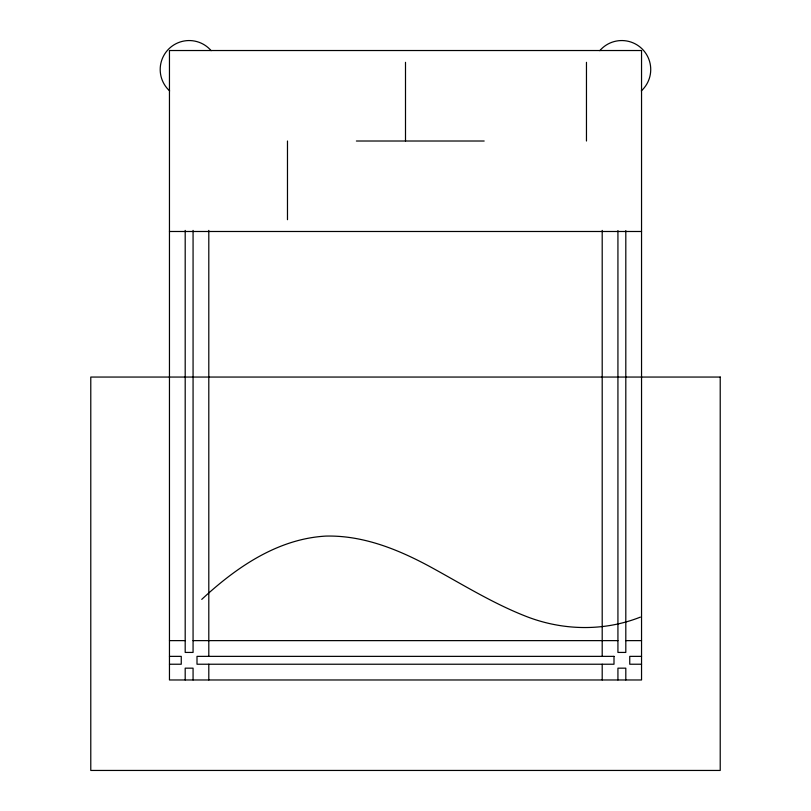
<?xml version="1.0" encoding="UTF-8"?>
<svg xmlns="http://www.w3.org/2000/svg" width="811" height="811" viewBox="0 0 811 811"><rect width="100%" height="100%" fill="white"/><g stroke="black" fill="none" stroke-linecap="round" stroke-linejoin="round"><path stroke-width="1.22" d="M201.746 599.38C236.113 567.487 277.534 538.818 325.819 536.091C362.446 535.189 397.157 549.006 428.897 566.068C461.571 583.808 493.2 603.81 528.062 617.13C564.111 630.694 604.428 631.313 640.396 617.11M356.394 141.013L484.177 141.013M169.458 231.49L641.542 231.49M169.458 640.629L185.192 640.629M193.069 640.629L617.931 640.629M625.808 640.629L641.542 640.629M169.458 656.363L181.258 656.363L181.258 664.229L169.458 664.229M641.542 656.363L629.741 656.363L629.741 664.229L641.542 664.229M625.808 230.608L625.808 652.429L617.931 652.429L617.931 230.608M625.808 679.973L625.808 668.163L617.931 668.163L617.931 679.973M602.198 230.405L602.198 656.363M602.198 664.229L602.198 679.973M586.465 62.325L586.465 141.013M405.5 62.325L405.5 141.013M287.479 141.013L287.479 219.69M208.802 230.405L208.802 656.363M208.802 664.229L208.802 679.973M193.069 230.405L193.069 652.429L185.192 652.429L185.192 230.405M193.069 679.973L193.069 668.163L185.192 668.163L185.192 679.973M169.631 90.903A28.963 28.963 0 0 1 169.012 48.711A28.963 28.963 0 0 1 211.154 50.667M599.775 50.667A28.963 28.963 0 0 1 641.917 48.711A28.963 28.963 0 0 1 641.298 90.903M641.542 50.525L169.458 50.525L169.458 679.973L641.542 679.973L641.542 50.525M720.219 377.054L90.781 377.054L90.781 770.45L720.219 770.45L720.219 377.054M613.998 656.363L197.002 656.363L197.002 664.229L613.998 664.229L613.998 656.363"/></g></svg>
